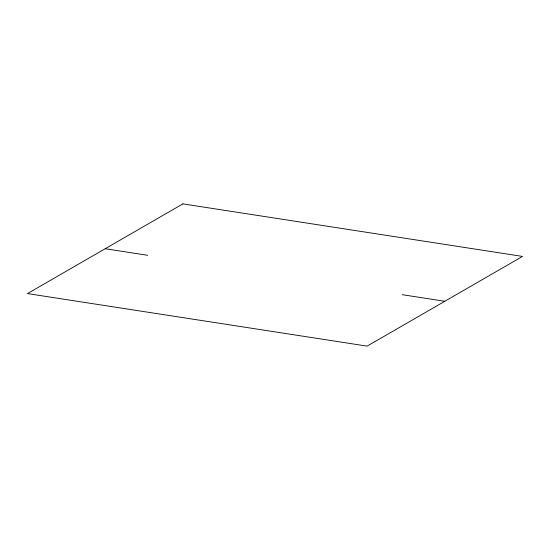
<?xml version="1.0" encoding="UTF-8"?>
<svg xmlns="http://www.w3.org/2000/svg" width="550" height="550" viewBox="0 0 550 550"><rect width="100%" height="100%" fill="white"/><g stroke="black" fill="none" stroke-linecap="round" stroke-linejoin="round"><path stroke-width="0.82" d="M105.194 248.731L147.647 255.296M402.353 294.704L444.806 301.269M182.882 203.878L27.5 293.583L367.118 346.122L522.5 256.417L182.882 203.878"/></g></svg>
